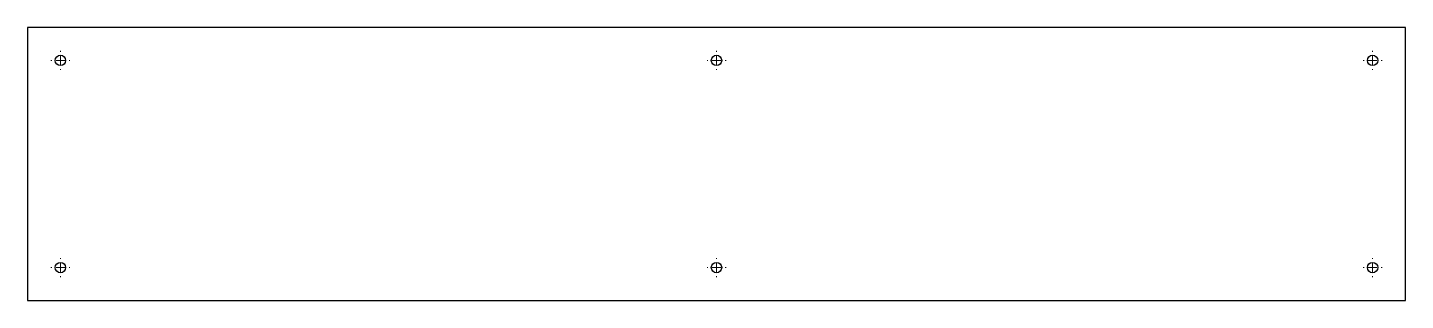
# Model space of a CAD drawing. Header units: millimetres. Extents: x 63 to 861, y 189 to 347.
import ezdxf

# ---------------------------------------------------------------- set-up
doc = ezdxf.new("R2010")
doc.units = ezdxf.units.MM

# ---------------------------------------------------------------- blocks, each defined once
blk = doc.blocks.new('SW_CENTERMARKSYMBOL_0')
at = {"color": 0, "linetype": 'Continuous', "lineweight": 18}
for p, q in [((-5, 0), (-5.5, 0)), ((0, 0), (-2.5, 0)), ((0, 5), (0, 5.5)), ((0, 0), (0, 2.5)), ((0, 0), (0, -2.5)), ((0, 0), (2.5, 0)), ((5, 0), (5.5, 0)), ((0, -5), (0, -5.5))]:
    blk.add_line(p, q, dxfattribs=at)
blk = doc.blocks.new('SW_CENTERMARKSYMBOL_1')
at = {"color": 0, "linetype": 'Continuous', "lineweight": 18}
for p, q in [((-5, 0), (-5.5, 0)), ((0, 0), (-2.5, 0)), ((0, 5), (0, 5.5)), ((0, 0), (0, 2.5)), ((0, 0), (0, -2.5)), ((0, 0), (2.5, 0)), ((5, 0), (5.5, 0)), ((0, -5), (0, -5.5))]:
    blk.add_line(p, q, dxfattribs=at)
blk = doc.blocks.new('SW_CENTERMARKSYMBOL_2')
at = {"color": 0, "linetype": 'Continuous', "lineweight": 18}
for p, q in [((-5, 0), (-5.5, 0)), ((0, 0), (-2.5, 0)), ((0, 5), (0, 5.5)), ((0, 0), (0, 2.5)), ((0, 0), (0, -2.5)), ((0, 0), (2.5, 0)), ((5, 0), (5.5, 0)), ((0, -5), (0, -5.5))]:
    blk.add_line(p, q, dxfattribs=at)
blk = doc.blocks.new('SW_CENTERMARKSYMBOL_3')
at = {"color": 0, "linetype": 'Continuous', "lineweight": 18}
for p, q in [((-5, 0), (-5.5, 0)), ((0, 0), (-2.5, 0)), ((0, 5), (0, 5.5)), ((0, 0), (0, 2.5)), ((0, 0), (0, -2.5)), ((0, 0), (2.5, 0)), ((5, 0), (5.5, 0)), ((0, -5), (0, -5.5))]:
    blk.add_line(p, q, dxfattribs=at)
blk = doc.blocks.new('SW_CENTERMARKSYMBOL_4')
at = {"color": 0, "linetype": 'Continuous', "lineweight": 18}
for p, q in [((-5, 0), (-5.5, 0)), ((0, 0), (-2.5, 0)), ((0, 5), (0, 5.5)), ((0, 0), (0, 2.5)), ((0, 0), (0, -2.5)), ((0, 0), (2.5, 0)), ((5, 0), (5.5, 0)), ((0, -5), (0, -5.5))]:
    blk.add_line(p, q, dxfattribs=at)
blk = doc.blocks.new('SW_CENTERMARKSYMBOL_5')
at = {"color": 0, "linetype": 'Continuous', "lineweight": 18}
for p, q in [((-5, 0), (-5.5, 0)), ((0, 0), (-2.5, 0)), ((0, 5), (0, 5.5)), ((0, 0), (0, 2.5)), ((0, 0), (0, -2.5)), ((0, 0), (2.5, 0)), ((5, 0), (5.5, 0)), ((0, -5), (0, -5.5))]:
    blk.add_line(p, q, dxfattribs=at)

msp = doc.modelspace()

# ---------------------------------------------------------------- linework, layer by layer
at = {"color": 7, "linetype": 'Continuous', "lineweight": 25}
for p, q in [((63.13, 346.86), (63.13, 188.86)), ((861.13, 346.86), (63.13, 346.86)), ((861.13, 188.86), (861.13, 346.86)), ((63.13, 188.86), (861.13, 188.86))]:
    msp.add_line(p, q, dxfattribs=at)
for centre in [(82.13, 327.86), (462.13, 327.86), (842.13, 327.86), (82.13, 207.86), (462.13, 207.86), (842.13, 207.86)]:
    msp.add_circle(centre, 3, dxfattribs=at)

# ---------------------------------------------------------------- block references
at = {"color": 7, "linetype": 'Continuous', "lineweight": 0}
for name, p in [('SW_CENTERMARKSYMBOL_1', (82.13, 327.86)), ('SW_CENTERMARKSYMBOL_0', (462.13, 327.86)), ('SW_CENTERMARKSYMBOL_5', (842.13, 327.86)), ('SW_CENTERMARKSYMBOL_2', (82.13, 207.86)), ('SW_CENTERMARKSYMBOL_3', (462.13, 207.86)), ('SW_CENTERMARKSYMBOL_4', (842.13, 207.86))]:
    msp.add_blockref(name, p, dxfattribs=at)

doc.saveas('drawing.dxf')
